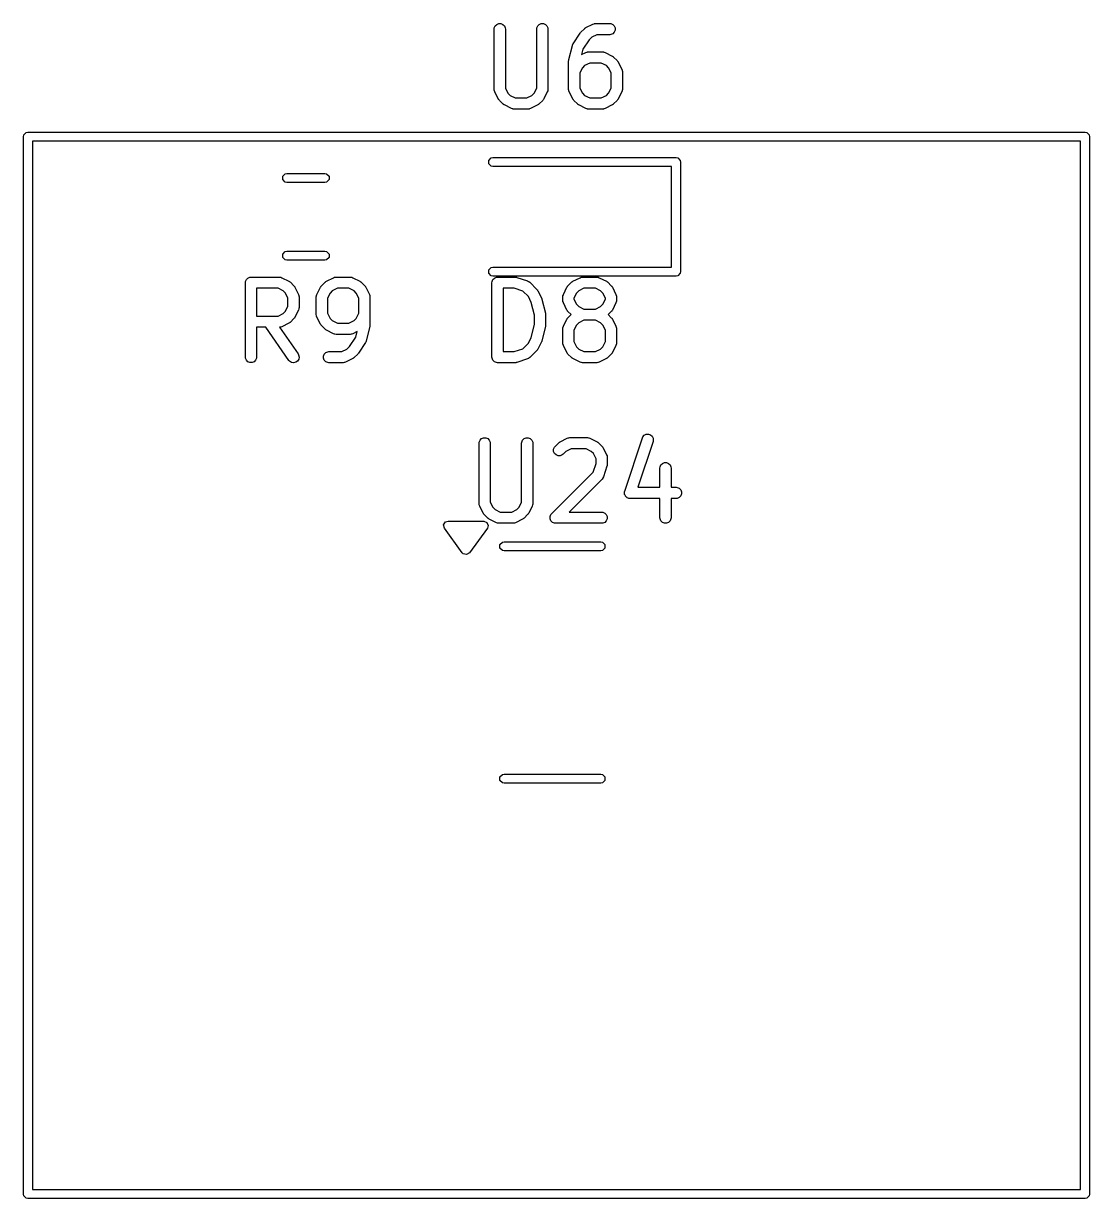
# Model space of a CAD drawing. Extents: x 117.1 to 211, y -138.1 to -43.1.
# Drawn here: x 155.63 to 169.95, y -61.95 to -46.17 of the extents above; entities that cross this region are included whole.
import ezdxf

# ---------------------------------------------------------------- set-up
doc = ezdxf.new("R2010")
doc.units = 0
doc.layers.add('BLACK', color=7, linetype='CONTINUOUS')

msp = doc.modelspace()

# ---------------------------------------------------------------- linework, layer by layer
at = {"layer": 'BLACK', "linetype": 'CONTINUOUS'}
for p, q in [((161.957645, -46.246819), (161.959086, -46.232187)), ((161.959086, -46.232187), (161.970285, -46.205151)), ((161.970285, -46.205151), (161.990977, -46.184459)), ((161.990977, -46.184459), (162.018013, -46.17326)), ((162.018013, -46.17326), (162.047277, -46.17326)), ((162.047277, -46.17326), (162.074313, -46.184459)), ((162.074313, -46.184459), (162.095005, -46.205151)), ((162.095005, -46.205151), (162.106204, -46.232187)), ((162.106204, -46.232187), (162.107645, -46.246819)), ((162.529073, -46.246819), (162.530514, -46.232187)), ((162.530514, -46.232187), (162.541713, -46.205151)), ((162.541713, -46.205151), (162.562405, -46.184459)), ((162.562405, -46.184459), (162.589441, -46.17326)), ((162.589441, -46.17326), (162.618705, -46.17326)), ((162.618705, -46.17326), (162.645741, -46.184459)), ((162.645741, -46.184459), (162.666433, -46.205151)), ((162.666433, -46.205151), (162.677632, -46.232187)), ((162.677632, -46.232187), (162.679073, -46.246819)), ((163.175837, -46.236686), (163.177137, -46.235188)), ((163.177137, -46.235188), (163.179396, -46.233766)), ((163.179396, -46.233766), (163.181453, -46.232078)), ((163.181453, -46.232078), (163.18328, -46.23132)), ((163.18328, -46.23132), (163.18958, -46.227356)), ((163.18958, -46.227356), (163.284818, -46.179737)), ((163.284818, -46.179737), (163.298549, -46.174482)), ((163.298549, -46.174482), (163.301238, -46.17429)), ((163.301238, -46.17429), (163.303727, -46.17326)), ((163.303727, -46.17326), (163.318359, -46.171819)), ((163.318359, -46.171819), (163.508835, -46.171819)), ((163.508835, -46.171819), (163.523467, -46.17326)), ((163.523467, -46.17326), (163.550503, -46.184459)), ((163.550503, -46.184459), (163.571195, -46.205151)), ((163.571195, -46.205151), (163.582394, -46.232187)), ((163.582394, -46.232187), (163.582394, -46.261451)), ((161.957645, -47.056342), (161.957645, -46.246819)), ((162.107645, -46.246819), (162.107645, -47.038637)), ((162.529073, -47.038637), (162.529073, -46.246819)), ((162.679073, -46.246819), (162.679073, -47.056342)), ((163.01786, -46.443311), (163.113098, -46.300454)), ((163.113098, -46.300454), (163.113132, -46.300411)), ((163.113132, -46.300411), (163.113142, -46.300389)), ((163.113142, -46.300389), (163.11763, -46.29492)), ((163.11763, -46.29492), (163.122414, -46.289079)), ((163.122414, -46.289079), (163.122435, -46.289064)), ((163.122435, -46.289064), (163.122469, -46.289024)), ((163.122469, -46.289024), (163.170088, -46.241405)), ((163.233786, -46.389838), (163.149874, -46.515707)), ((163.170088, -46.241405), (163.175837, -46.236686)), ((163.267548, -46.356077), (163.233786, -46.389838)), ((163.336064, -46.321819), (163.267548, -46.356077)), ((163.508835, -46.321819), (163.336064, -46.321819)), ((163.523467, -46.320378), (163.508835, -46.321819)), ((163.550503, -46.309179), (163.523467, -46.320378)), ((163.571195, -46.288487), (163.550503, -46.309179)), ((163.582394, -46.261451), (163.571195, -46.288487)), ((162.959884, -46.6572), (163.007503, -46.466724)), ((163.007503, -46.466724), (163.010583, -46.458101)), ((163.010583, -46.458101), (163.010943, -46.456285)), ((163.010943, -46.456285), (163.011821, -46.454637)), ((163.011821, -46.454637), (163.01245, -46.452878)), ((163.01245, -46.452878), (163.013553, -46.451389)), ((163.013553, -46.451389), (163.01786, -46.443311)), ((163.149874, -46.515707), (163.13135, -46.589804)), ((162.957645, -46.67539), (162.957896, -46.672836)), ((162.957645, -47.056342), (162.957645, -46.67539)), ((162.957734, -46.671744), (162.958543, -46.66627)), ((162.957896, -46.672836), (162.957734, -46.671744)), ((162.958543, -46.66627), (162.959086, -46.660758)), ((162.959086, -46.660758), (162.959508, -46.659736)), ((162.959508, -46.659736), (162.959884, -46.6572)), ((163.13135, -46.589804), (163.18958, -46.560689)), ((163.240826, -46.702771), (163.17231, -46.737029)), ((163.18958, -46.560689), (163.203311, -46.555434)), ((163.203311, -46.555434), (163.206, -46.555242)), ((163.206, -46.555242), (163.208489, -46.554212)), ((163.208489, -46.554212), (163.223121, -46.552771)), ((163.223121, -46.552771), (163.413597, -46.552771)), ((163.395892, -46.702771), (163.240826, -46.702771)), ((163.464408, -46.737029), (163.395892, -46.702771)), ((163.413597, -46.552771), (163.428229, -46.554212)), ((163.428229, -46.554212), (163.430718, -46.555243)), ((163.430718, -46.555243), (163.433406, -46.555434)), ((163.433406, -46.555434), (163.447138, -46.560689)), ((163.447138, -46.560689), (163.542376, -46.608308)), ((163.542376, -46.608308), (163.548675, -46.612272)), ((163.548675, -46.612272), (163.550503, -46.61303)), ((163.550503, -46.61303), (163.552559, -46.614718)), ((163.552559, -46.614718), (163.554819, -46.61614)), ((163.554819, -46.61614), (163.556118, -46.617638)), ((163.556118, -46.617638), (163.561868, -46.622357)), ((163.561868, -46.622357), (163.609487, -46.669976)), ((163.609487, -46.669976), (163.614205, -46.675725)), ((163.614205, -46.675725), (163.615704, -46.677025)), ((163.615704, -46.677025), (163.617125, -46.679284)), ((163.617125, -46.679284), (163.618814, -46.681341)), ((163.618814, -46.681341), (163.619571, -46.683168)), ((163.619571, -46.683168), (163.623536, -46.689468)), ((163.623536, -46.689468), (163.671155, -46.784706)), ((163.141903, -46.767436), (163.107645, -46.835952)), ((163.107645, -46.835952), (163.107645, -47.038637)), ((163.17231, -46.737029), (163.141903, -46.767436)), ((163.494815, -46.767436), (163.464408, -46.737029)), ((163.529073, -46.835952), (163.494815, -46.767436)), ((163.529073, -47.038637), (163.529073, -46.835952)), ((163.671155, -46.784706), (163.67641, -46.798437)), ((163.67641, -46.798437), (163.676601, -46.801126)), ((163.676601, -46.801126), (163.677632, -46.803615)), ((163.677632, -46.803615), (163.679073, -46.818247)), ((163.679073, -46.818247), (163.679073, -47.056342)), ((161.959086, -47.070974), (161.957645, -47.056342)), ((161.960117, -47.073463), (161.959086, -47.070974)), ((161.960308, -47.076151), (161.960117, -47.073463)), ((161.965563, -47.089883), (161.960308, -47.076151)), ((162.013182, -47.185121), (161.965563, -47.089883)), ((162.107645, -47.038637), (162.141903, -47.107153)), ((162.141903, -47.107153), (162.17231, -47.137561)), ((162.17231, -47.137561), (162.240826, -47.171819)), ((162.240826, -47.171819), (162.395892, -47.171819)), ((162.395892, -47.171819), (162.464407, -47.137561)), ((162.464407, -47.137561), (162.494814, -47.107153)), ((162.494814, -47.107153), (162.529073, -47.038637)), ((162.671155, -47.089883), (162.623536, -47.185121)), ((162.67641, -47.076152), (162.671155, -47.089883)), ((162.676601, -47.073462), (162.67641, -47.076152)), ((162.677632, -47.070974), (162.676601, -47.073462)), ((162.679073, -47.056342), (162.677632, -47.070974)), ((162.959086, -47.070974), (162.957645, -47.056342)), ((162.960117, -47.073463), (162.959086, -47.070974)), ((162.960308, -47.076151), (162.960117, -47.073463)), ((162.965563, -47.089883), (162.960308, -47.076151)), ((163.013182, -47.185121), (162.965563, -47.089883)), ((163.107645, -47.038637), (163.141903, -47.107153)), ((163.141903, -47.107153), (163.17231, -47.137561)), ((163.17231, -47.137561), (163.240826, -47.171819)), ((163.240826, -47.171819), (163.395892, -47.171819)), ((163.395892, -47.171819), (163.464407, -47.137561)), ((163.464407, -47.137561), (163.494814, -47.107153)), ((163.494814, -47.107153), (163.529073, -47.038637)), ((163.671155, -47.089883), (163.623536, -47.185121)), ((163.67641, -47.076152), (163.671155, -47.089883)), ((163.676601, -47.073462), (163.67641, -47.076152)), ((163.677632, -47.070974), (163.676601, -47.073462)), ((163.679073, -47.056342), (163.677632, -47.070974)), ((162.017145, -47.191417), (162.013182, -47.185121)), ((162.017903, -47.193247), (162.017145, -47.191417)), ((162.019592, -47.195305), (162.017903, -47.193247)), ((162.021014, -47.197564), (162.019592, -47.195305)), ((162.022512, -47.198863), (162.021014, -47.197564)), ((162.02723, -47.204612), (162.022512, -47.198863)), ((162.074849, -47.252232), (162.02723, -47.204612)), ((162.080598, -47.25695), (162.074849, -47.252232)), ((162.081899, -47.25845), (162.080598, -47.25695)), ((162.084158, -47.259872), (162.081899, -47.25845)), ((162.086215, -47.26156), (162.084158, -47.259872)), ((162.088042, -47.262317), (162.086215, -47.26156)), ((162.094342, -47.266282), (162.088042, -47.262317)), ((162.18958, -47.313901), (162.094342, -47.266282)), ((162.203311, -47.319156), (162.18958, -47.313901)), ((162.206, -47.319347), (162.203311, -47.319156)), ((162.208489, -47.320378), (162.206, -47.319347)), ((162.223121, -47.321819), (162.208489, -47.320378)), ((162.413597, -47.321819), (162.223121, -47.321819)), ((162.428229, -47.320378), (162.413597, -47.321819)), ((162.430718, -47.319346), (162.428229, -47.320378)), ((162.433406, -47.319156), (162.430718, -47.319346)), ((162.447138, -47.313901), (162.433406, -47.319156)), ((162.542376, -47.266282), (162.447138, -47.313901)), ((162.548675, -47.262317), (162.542376, -47.266282)), ((162.550503, -47.26156), (162.548675, -47.262317)), ((162.552559, -47.259872), (162.550503, -47.26156)), ((162.554819, -47.25845), (162.552559, -47.259872)), ((162.556119, -47.25695), (162.554819, -47.25845)), ((162.561869, -47.252232), (162.556119, -47.25695)), ((162.609487, -47.204613), (162.561869, -47.252232)), ((162.614205, -47.198863), (162.609487, -47.204613)), ((162.615704, -47.197564), (162.614205, -47.198863)), ((162.617125, -47.195305), (162.615704, -47.197564)), ((162.618815, -47.193247), (162.617125, -47.195305)), ((162.619572, -47.191417), (162.618815, -47.193247)), ((162.623536, -47.185121), (162.619572, -47.191417)), ((163.017145, -47.191417), (163.013182, -47.185121)), ((163.017903, -47.193247), (163.017145, -47.191417)), ((163.019592, -47.195305), (163.017903, -47.193247)), ((163.021014, -47.197564), (163.019592, -47.195305)), ((163.022512, -47.198863), (163.021014, -47.197564)), ((163.02723, -47.204612), (163.022512, -47.198863)), ((163.074849, -47.252232), (163.02723, -47.204612)), ((163.080598, -47.25695), (163.074849, -47.252232)), ((163.081899, -47.25845), (163.080598, -47.25695)), ((163.084158, -47.259872), (163.081899, -47.25845)), ((163.086215, -47.26156), (163.084158, -47.259872)), ((163.088042, -47.262317), (163.086215, -47.26156)), ((163.094342, -47.266282), (163.088042, -47.262317)), ((163.18958, -47.313901), (163.094342, -47.266282)), ((163.203311, -47.319156), (163.18958, -47.313901)), ((163.206, -47.319347), (163.203311, -47.319156)), ((163.208489, -47.320378), (163.206, -47.319347)), ((163.223121, -47.321819), (163.208489, -47.320378)), ((163.413597, -47.321819), (163.223121, -47.321819)), ((163.428229, -47.320378), (163.413597, -47.321819)), ((163.430718, -47.319346), (163.428229, -47.320378)), ((163.433406, -47.319156), (163.430718, -47.319346)), ((163.447138, -47.313901), (163.433406, -47.319156)), ((163.542376, -47.266282), (163.447138, -47.313901)), ((163.548675, -47.262317), (163.542376, -47.266282)), ((163.550503, -47.26156), (163.548675, -47.262317)), ((163.552559, -47.259872), (163.550503, -47.26156)), ((163.554819, -47.25845), (163.552559, -47.259872)), ((163.556119, -47.25695), (163.554819, -47.25845)), ((163.561869, -47.252232), (163.556119, -47.25695)), ((163.609487, -47.204613), (163.561869, -47.252232)), ((163.614205, -47.198863), (163.609487, -47.204613)), ((163.615704, -47.197564), (163.614205, -47.198863)), ((163.617125, -47.195305), (163.615704, -47.197564)), ((163.618815, -47.193247), (163.617125, -47.195305)), ((163.619572, -47.191417), (163.618815, -47.193247)), ((163.623536, -47.185121), (163.619572, -47.191417)), ((155.639117, -47.669039), (155.671589, -47.636567)), ((155.671589, -47.636567), (155.69455, -47.632)), ((155.69455, -47.632), (169.89455, -47.632)), ((169.89455, -47.632), (169.917511, -47.636567)), ((169.917511, -47.636567), (169.949983, -47.669039)), ((155.63455, -47.692), (155.639117, -47.669039)), ((155.63455, -61.892), (155.63455, -47.692)), ((155.75455, -47.752), (155.75455, -61.832)), ((169.83455, -47.752), (155.75455, -47.752)), ((169.83455, -61.832), (169.83455, -47.752)), ((169.949983, -47.669039), (169.95455, -47.692)), ((169.95455, -47.692), (169.95455, -61.892)), ((161.884567, -48.010039), (161.917039, -47.977567)), ((161.884567, -48.055961), (161.884567, -48.010039)), ((161.917039, -48.088433), (161.884567, -48.055961)), ((161.917039, -47.977567), (161.94, -47.973)), ((161.94, -48.093), (161.917039, -48.088433)), ((161.94, -47.973), (164.4, -47.973)), ((164.34, -48.093), (161.94, -48.093)), ((164.34, -49.443), (164.34, -48.093)), ((164.4, -47.973), (164.422961, -47.977567)), ((164.422961, -47.977567), (164.455433, -48.010039)), ((164.455433, -48.010039), (164.46, -48.033)), ((164.46, -48.033), (164.46, -49.503)), ((159.118343, -48.222539), (159.150815, -48.190067)), ((159.118343, -48.268461), (159.118343, -48.222539)), ((159.150815, -48.300933), (159.118343, -48.268461)), ((159.150815, -48.190067), (159.173776, -48.1855)), ((159.173776, -48.1855), (159.683224, -48.1855)), ((159.683224, -48.1855), (159.706185, -48.190067)), ((159.706185, -48.190067), (159.738657, -48.222539)), ((159.738657, -48.268461), (159.706185, -48.300933)), ((159.738657, -48.222539), (159.738657, -48.268461)), ((159.173776, -48.3055), (159.150815, -48.300933)), ((159.683224, -48.3055), (159.173776, -48.3055)), ((159.706185, -48.300933), (159.683224, -48.3055)), ((159.150815, -49.235067), (159.173776, -49.2305)), ((159.173776, -49.2305), (159.683224, -49.2305)), ((159.683224, -49.2305), (159.706185, -49.235067)), ((159.118343, -49.267539), (159.150815, -49.235067)), ((159.118343, -49.313461), (159.118343, -49.267539)), ((159.150815, -49.345933), (159.118343, -49.313461)), ((159.173776, -49.3505), (159.150815, -49.345933)), ((159.683224, -49.3505), (159.173776, -49.3505)), ((159.706185, -49.345933), (159.683224, -49.3505)), ((159.706185, -49.235067), (159.738657, -49.267539)), ((159.738657, -49.313461), (159.706185, -49.345933)), ((159.738657, -49.267539), (159.738657, -49.313461)), ((161.884567, -49.480039), (161.917039, -49.447567)), ((161.884567, -49.525961), (161.884567, -49.480039)), ((161.917039, -49.558433), (161.884567, -49.525961)), ((161.917039, -49.447567), (161.94, -49.443)), ((161.94, -49.443), (164.34, -49.443)), ((164.455433, -49.525961), (164.422961, -49.558433)), ((164.46, -49.503), (164.455433, -49.525961)), ((158.615405, -49.652819), (158.616846, -49.638187)), ((158.615405, -50.652819), (158.615405, -49.652819)), ((158.616846, -49.638187), (158.628045, -49.611151)), ((158.628045, -49.611151), (158.648737, -49.590459)), ((158.648737, -49.590459), (158.675773, -49.57926)), ((158.675773, -49.57926), (158.690405, -49.577819)), ((158.690405, -49.577819), (159.071357, -49.577819)), ((159.071357, -49.577819), (159.085989, -49.57926)), ((159.085989, -49.57926), (159.088478, -49.580291)), ((159.088478, -49.580291), (159.091166, -49.580482)), ((159.091166, -49.580482), (159.104898, -49.585737)), ((159.104898, -49.585737), (159.200136, -49.633356)), ((159.200136, -49.633356), (159.206435, -49.63732)), ((159.206435, -49.63732), (159.208263, -49.638078)), ((159.208263, -49.638078), (159.210319, -49.639766)), ((159.210319, -49.639766), (159.212579, -49.641188)), ((159.212579, -49.641188), (159.213878, -49.642686)), ((159.213878, -49.642686), (159.219628, -49.647405)), ((159.219628, -49.647405), (159.267247, -49.695024)), ((159.267247, -49.695024), (159.271965, -49.700773)), ((159.271965, -49.700773), (159.273464, -49.702073)), ((159.273464, -49.702073), (159.274885, -49.704332)), ((159.274885, -49.704332), (159.276574, -49.706389)), ((159.276574, -49.706389), (159.277331, -49.708216)), ((159.627287, -49.708216), (159.628045, -49.706389)), ((159.628045, -49.706389), (159.629733, -49.704332)), ((159.629733, -49.704332), (159.631155, -49.702073)), ((159.631155, -49.702073), (159.632653, -49.700773)), ((159.632653, -49.700773), (159.637372, -49.695024)), ((159.637372, -49.695024), (159.684991, -49.647405)), ((159.684991, -49.647405), (159.69074, -49.642686)), ((159.69074, -49.642686), (159.69204, -49.641188)), ((159.69204, -49.641188), (159.694299, -49.639766)), ((159.694299, -49.639766), (159.696356, -49.638078)), ((159.696356, -49.638078), (159.698183, -49.63732)), ((159.698183, -49.63732), (159.704483, -49.633356)), ((159.704483, -49.633356), (159.799721, -49.585737)), ((159.799721, -49.585737), (159.813452, -49.580482)), ((159.813452, -49.580482), (159.816141, -49.58029)), ((159.816141, -49.58029), (159.81863, -49.57926)), ((159.81863, -49.57926), (159.833262, -49.577819)), ((159.833262, -49.577819), (160.023738, -49.577819)), ((160.023738, -49.577819), (160.03837, -49.57926)), ((160.03837, -49.57926), (160.040859, -49.580291)), ((160.040859, -49.580291), (160.043547, -49.580482)), ((160.043547, -49.580482), (160.057279, -49.585737)), ((160.057279, -49.585737), (160.152517, -49.633356)), ((160.152517, -49.633356), (160.158816, -49.63732)), ((160.158816, -49.63732), (160.160644, -49.638078)), ((160.160644, -49.638078), (160.1627, -49.639766)), ((160.1627, -49.639766), (160.16496, -49.641188)), ((160.16496, -49.641188), (160.166259, -49.642686)), ((160.166259, -49.642686), (160.172009, -49.647405)), ((160.172009, -49.647405), (160.219628, -49.695024)), ((160.219628, -49.695024), (160.224346, -49.700773)), ((160.224346, -49.700773), (160.225845, -49.702073)), ((160.225845, -49.702073), (160.227266, -49.704332)), ((160.227266, -49.704332), (160.228955, -49.706389)), ((160.228955, -49.706389), (160.229712, -49.708216)), ((161.94, -49.563), (161.917039, -49.558433)), ((161.926905, -49.652819), (161.928346, -49.638187)), ((161.926905, -50.652819), (161.926905, -49.652819)), ((161.928346, -49.638187), (161.939545, -49.611151)), ((161.939545, -49.611151), (161.960237, -49.590459)), ((164.4, -49.563), (161.94, -49.563)), ((161.960237, -49.590459), (161.987273, -49.57926)), ((161.987273, -49.57926), (162.001905, -49.577819)), ((162.001905, -49.577819), (162.24, -49.577819)), ((162.24, -49.577819), (162.247405, -49.578548)), ((162.247405, -49.578548), (162.24938, -49.578408)), ((162.24938, -49.578408), (162.251977, -49.578998)), ((162.251977, -49.578998), (162.254632, -49.57926)), ((162.254632, -49.57926), (162.256463, -49.580018)), ((162.256463, -49.580018), (162.263717, -49.581668)), ((162.263717, -49.581668), (162.406574, -49.629287)), ((162.406574, -49.629287), (162.419999, -49.635281)), ((162.419999, -49.635281), (162.422034, -49.637046)), ((162.422034, -49.637046), (162.424525, -49.638078)), ((162.424525, -49.638078), (162.43589, -49.647405)), ((162.43589, -49.647405), (162.531128, -49.742643)), ((162.938787, -49.708216), (162.939545, -49.706389)), ((162.939545, -49.706389), (162.941233, -49.704332)), ((162.941233, -49.704332), (162.942655, -49.702073)), ((162.942655, -49.702073), (162.944153, -49.700773)), ((162.944153, -49.700773), (162.948872, -49.695024)), ((162.948872, -49.695024), (162.996491, -49.647405)), ((162.996491, -49.647405), (163.00224, -49.642686)), ((163.00224, -49.642686), (163.00354, -49.641188)), ((163.00354, -49.641188), (163.005799, -49.639766)), ((163.005799, -49.639766), (163.007856, -49.638078)), ((163.007856, -49.638078), (163.009683, -49.63732)), ((163.009683, -49.63732), (163.015983, -49.633356)), ((163.015983, -49.633356), (163.111221, -49.585737)), ((163.111221, -49.585737), (163.124952, -49.580482)), ((163.124952, -49.580482), (163.127641, -49.58029)), ((163.127641, -49.58029), (163.13013, -49.57926)), ((163.13013, -49.57926), (163.144762, -49.577819)), ((163.144762, -49.577819), (163.335238, -49.577819)), ((163.335238, -49.577819), (163.34987, -49.57926)), ((163.34987, -49.57926), (163.352359, -49.580291)), ((163.352359, -49.580291), (163.355047, -49.580482)), ((163.355047, -49.580482), (163.368779, -49.585737)), ((163.368779, -49.585737), (163.464017, -49.633356)), ((163.464017, -49.633356), (163.470316, -49.63732)), ((163.470316, -49.63732), (163.472144, -49.638078)), ((163.472144, -49.638078), (163.4742, -49.639766)), ((163.4742, -49.639766), (163.47646, -49.641188)), ((163.47646, -49.641188), (163.477759, -49.642686)), ((163.477759, -49.642686), (163.483509, -49.647405)), ((163.483509, -49.647405), (163.531128, -49.695024)), ((163.531128, -49.695024), (163.535846, -49.700773)), ((163.535846, -49.700773), (163.537345, -49.702073)), ((163.537345, -49.702073), (163.538766, -49.704332)), ((163.538766, -49.704332), (163.540455, -49.706389)), ((163.540455, -49.706389), (163.541212, -49.708216)), ((164.422961, -49.558433), (164.4, -49.563)), ((159.053652, -49.727819), (158.765405, -49.727819)), ((158.765405, -49.727819), (158.765405, -50.101628)), ((159.122168, -49.762077), (159.053652, -49.727819)), ((159.152575, -49.792484), (159.122168, -49.762077)), ((159.186833, -49.861), (159.152575, -49.792484)), ((159.186833, -49.968447), (159.186833, -49.861)), ((159.277331, -49.708216), (159.281296, -49.714516)), ((159.281296, -49.714516), (159.328915, -49.809754)), ((159.328915, -49.809754), (159.33417, -49.823485)), ((159.33417, -49.823485), (159.334361, -49.826174)), ((159.334361, -49.826174), (159.335392, -49.828663)), ((159.335392, -49.828663), (159.336833, -49.843295)), ((159.336833, -49.843295), (159.336833, -49.986152)), ((159.567786, -49.843295), (159.569227, -49.828663)), ((159.567786, -50.08139), (159.567786, -49.843295)), ((159.569227, -49.828663), (159.570258, -49.826173)), ((159.570258, -49.826173), (159.570449, -49.823486)), ((159.570449, -49.823486), (159.575704, -49.809754)), ((159.575704, -49.809754), (159.623323, -49.714516)), ((159.623323, -49.714516), (159.627287, -49.708216)), ((159.752044, -49.792484), (159.717786, -49.861)), ((159.717786, -49.861), (159.717786, -50.063685)), ((159.782451, -49.762077), (159.752044, -49.792484)), ((159.850967, -49.727819), (159.782451, -49.762077)), ((160.006033, -49.727819), (159.850967, -49.727819)), ((160.074549, -49.762077), (160.006033, -49.727819)), ((160.104956, -49.792484), (160.074549, -49.762077)), ((160.139214, -49.861), (160.104956, -49.792484)), ((160.139214, -50.063685), (160.139214, -49.861)), ((160.229712, -49.708216), (160.233677, -49.714516)), ((160.233677, -49.714516), (160.281296, -49.809754)), ((160.281296, -49.809754), (160.286551, -49.823485)), ((160.286551, -49.823485), (160.286742, -49.826174)), ((160.286742, -49.826174), (160.287773, -49.828663)), ((160.287773, -49.828663), (160.289214, -49.843295)), ((160.289214, -49.843295), (160.289214, -50.224247)), ((162.22783, -49.727819), (162.076905, -49.727819)), ((162.076905, -49.727819), (162.076905, -50.577819)), ((162.342343, -49.76599), (162.22783, -49.727819)), ((162.416456, -49.840103), (162.342343, -49.76599)), ((162.454949, -49.91709), (162.416456, -49.840103)), ((162.531128, -49.742643), (162.535848, -49.748393)), ((162.535848, -49.748393), (162.537345, -49.749692)), ((162.537345, -49.749692), (162.538764, -49.751946)), ((162.538764, -49.751946), (162.540456, -49.754008)), ((162.540456, -49.754008), (162.541214, -49.75584)), ((162.541214, -49.75584), (162.545177, -49.762135)), ((162.545177, -49.762135), (162.592796, -49.857373)), ((162.592796, -49.857373), (162.593205, -49.858442)), ((162.593205, -49.858442), (162.593528, -49.858878)), ((162.593528, -49.858878), (162.59572, -49.865014)), ((162.59572, -49.865014), (162.598051, -49.871104)), ((162.879286, -49.843295), (162.880727, -49.828663)), ((162.879286, -49.890914), (162.879286, -49.843295)), ((162.880727, -49.828663), (162.881758, -49.826173)), ((162.881758, -49.826173), (162.881949, -49.823486)), ((162.881949, -49.823486), (162.887204, -49.809754)), ((162.887204, -49.809754), (162.934823, -49.714516)), ((162.934823, -49.714516), (162.938787, -49.708216)), ((163.063544, -49.792484), (163.029286, -49.861)), ((163.029286, -49.861), (163.029286, -49.873209)), ((163.093951, -49.762077), (163.063544, -49.792484)), ((163.162467, -49.727819), (163.093951, -49.762077)), ((163.317533, -49.727819), (163.162467, -49.727819)), ((163.386049, -49.762077), (163.317533, -49.727819)), ((163.416456, -49.792484), (163.386049, -49.762077)), ((163.450714, -49.861), (163.416456, -49.792484)), ((163.450714, -49.873209), (163.450714, -49.861)), ((163.541212, -49.708216), (163.545177, -49.714516)), ((163.545177, -49.714516), (163.592796, -49.809754)), ((163.592796, -49.809754), (163.598051, -49.823485)), ((163.598051, -49.823485), (163.598242, -49.826174)), ((163.598242, -49.826174), (163.599273, -49.828663)), ((163.599273, -49.828663), (163.600714, -49.843295)), ((163.600714, -49.843295), (163.600714, -49.890914)), ((159.152575, -50.036963), (159.186833, -49.968447)), ((159.328915, -50.019693), (159.281296, -50.114931)), ((159.33417, -50.005962), (159.328915, -50.019693)), ((159.334361, -50.003272), (159.33417, -50.005962)), ((159.335392, -50.000784), (159.334361, -50.003272)), ((159.336833, -49.986152), (159.335392, -50.000784)), ((162.498333, -50.090624), (162.454949, -49.91709)), ((162.598051, -49.871104), (162.598089, -49.871644)), ((162.598089, -49.871644), (162.598475, -49.872724)), ((162.598475, -49.872724), (162.646094, -50.0632)), ((162.880727, -49.905546), (162.879286, -49.890914)), ((162.881758, -49.908035), (162.880727, -49.905546)), ((162.881949, -49.910723), (162.881758, -49.908035)), ((162.887204, -49.924455), (162.881949, -49.910723)), ((162.934823, -50.019693), (162.887204, -49.924455)), ((162.938787, -50.025992), (162.934823, -50.019693)), ((163.029286, -49.873209), (163.063544, -49.941725)), ((163.063544, -49.941725), (163.093951, -49.972132)), ((163.093951, -49.972132), (163.162467, -50.00639)), ((163.162467, -50.00639), (163.317533, -50.00639)), ((163.317533, -50.00639), (163.386049, -49.972132)), ((163.386049, -49.972132), (163.416456, -49.941725)), ((163.416456, -49.941725), (163.450714, -49.873209)), ((163.545177, -50.019693), (163.541212, -50.025992)), ((163.592796, -49.924455), (163.545177, -50.019693)), ((163.598051, -49.910724), (163.592796, -49.924455)), ((163.598242, -49.908034), (163.598051, -49.910724)), ((163.599273, -49.905546), (163.598242, -49.908034)), ((163.600714, -49.890914), (163.599273, -49.905546)), ((158.765405, -50.101628), (159.053652, -50.101628)), ((159.053652, -50.101628), (159.122168, -50.06737)), ((159.122168, -50.06737), (159.152575, -50.036963)), ((159.267247, -50.134423), (159.219628, -50.182042)), ((159.271965, -50.128673), (159.267247, -50.134423)), ((159.273464, -50.127374), (159.271965, -50.128673)), ((159.274885, -50.125114), (159.273464, -50.127374)), ((159.276574, -50.123058), (159.274885, -50.125114)), ((159.277331, -50.12123), (159.276574, -50.123058)), ((159.281296, -50.114931), (159.277331, -50.12123)), ((159.569227, -50.096022), (159.567786, -50.08139)), ((159.570258, -50.098511), (159.569227, -50.096022)), ((159.570449, -50.101199), (159.570258, -50.098511)), ((159.575704, -50.114931), (159.570449, -50.101199)), ((159.623323, -50.210169), (159.575704, -50.114931)), ((159.717786, -50.063685), (159.752044, -50.132201)), ((159.752044, -50.132201), (159.782451, -50.162608)), ((159.782451, -50.162608), (159.850967, -50.196866)), ((160.006033, -50.196866), (160.074549, -50.162608)), ((160.074549, -50.162608), (160.104956, -50.132201)), ((160.104956, -50.132201), (160.139214, -50.063685)), ((162.498333, -50.215013), (162.498333, -50.090624)), ((162.646094, -50.0632), (162.646469, -50.065736)), ((162.646469, -50.065736), (162.646892, -50.066758)), ((162.646892, -50.066758), (162.647434, -50.07227)), ((162.647434, -50.07227), (162.648244, -50.077744)), ((162.648244, -50.077744), (162.648081, -50.078836)), ((162.648081, -50.078836), (162.648333, -50.08139)), ((162.648333, -50.08139), (162.648333, -50.224247)), ((162.887204, -50.238325), (162.934823, -50.143087)), ((162.934823, -50.143087), (162.938787, -50.136787)), ((162.939545, -50.02782), (162.938787, -50.025992)), ((162.938787, -50.136787), (162.939545, -50.13496)), ((162.941233, -50.029876), (162.939545, -50.02782)), ((162.939545, -50.13496), (162.941233, -50.132903)), ((162.942655, -50.032136), (162.941233, -50.029876)), ((162.941233, -50.132903), (162.942655, -50.130644)), ((162.944153, -50.033435), (162.942655, -50.032136)), ((162.942655, -50.130644), (162.944153, -50.129344)), ((162.948872, -50.039185), (162.944153, -50.033435)), ((162.944153, -50.129344), (162.948872, -50.123595)), ((162.991077, -50.08139), (162.948872, -50.039185)), ((162.948872, -50.123595), (162.991077, -50.08139)), ((163.162467, -50.15639), (163.093951, -50.190648)), ((163.317533, -50.15639), (163.162467, -50.15639)), ((163.386049, -50.190648), (163.317533, -50.15639)), ((163.531128, -50.039185), (163.488923, -50.08139)), ((163.488923, -50.08139), (163.531128, -50.123595)), ((163.535846, -50.033435), (163.531128, -50.039185)), ((163.531128, -50.123595), (163.535846, -50.129344)), ((163.537345, -50.032136), (163.535846, -50.033435)), ((163.535846, -50.129344), (163.537345, -50.130644)), ((163.538766, -50.029876), (163.537345, -50.032136)), ((163.537345, -50.130644), (163.538766, -50.132903)), ((163.540455, -50.02782), (163.538766, -50.029876)), ((163.538766, -50.132903), (163.540455, -50.13496)), ((163.541212, -50.025992), (163.540455, -50.02782)), ((163.540455, -50.13496), (163.541212, -50.136787)), ((163.541212, -50.136787), (163.545177, -50.143087)), ((163.545177, -50.143087), (163.592796, -50.238325)), ((158.889451, -50.251628), (158.765405, -50.251628)), ((158.765405, -50.251628), (158.765405, -50.652819)), ((159.200391, -50.695829), (158.889451, -50.251628)), ((159.085989, -50.250187), (159.072472, -50.251518)), ((159.072472, -50.251518), (159.323276, -50.60981)), ((159.088478, -50.249155), (159.085989, -50.250187)), ((159.091166, -50.248965), (159.088478, -50.249155)), ((159.104898, -50.24371), (159.091166, -50.248965)), ((159.200136, -50.196091), (159.104898, -50.24371)), ((159.206435, -50.192126), (159.200136, -50.196091)), ((159.208263, -50.191369), (159.206435, -50.192126)), ((159.210319, -50.18968), (159.208263, -50.191369)), ((159.212579, -50.188259), (159.210319, -50.18968)), ((159.213878, -50.18676), (159.212579, -50.188259)), ((159.219628, -50.182042), (159.213878, -50.18676)), ((159.627287, -50.216468), (159.623323, -50.210169)), ((159.628045, -50.218296), (159.627287, -50.216468)), ((159.629733, -50.220352), (159.628045, -50.218296)), ((159.631155, -50.222612), (159.629733, -50.220352)), ((159.632653, -50.223911), (159.631155, -50.222612)), ((159.637372, -50.229661), (159.632653, -50.223911)), ((159.684991, -50.27728), (159.637372, -50.229661)), ((159.69074, -50.281998), (159.684991, -50.27728)), ((159.69204, -50.283497), (159.69074, -50.281998)), ((159.694299, -50.284918), (159.69204, -50.283497)), ((159.696356, -50.286607), (159.694299, -50.284918)), ((159.698183, -50.287364), (159.696356, -50.286607)), ((159.704483, -50.291329), (159.698183, -50.287364)), ((159.799721, -50.338948), (159.704483, -50.291329)), ((159.850967, -50.196866), (160.006033, -50.196866)), ((160.115509, -50.309833), (160.057279, -50.338948)), ((160.096985, -50.383929), (160.115509, -50.309833)), ((160.286975, -50.242437), (160.239356, -50.432913)), ((160.28735, -50.2399), (160.286975, -50.242437)), ((160.287773, -50.238879), (160.28735, -50.2399)), ((160.288315, -50.233366), (160.287773, -50.238879)), ((160.289125, -50.227893), (160.288315, -50.233366)), ((160.289214, -50.224247), (160.288962, -50.2268)), ((160.288962, -50.2268), (160.289125, -50.227893)), ((162.454949, -50.388547), (162.498333, -50.215013)), ((162.646094, -50.242437), (162.598475, -50.432913)), ((162.646469, -50.2399), (162.646094, -50.242437)), ((162.646892, -50.238879), (162.646469, -50.2399)), ((162.647434, -50.233366), (162.646892, -50.238879)), ((162.648244, -50.227893), (162.647434, -50.233366)), ((162.648333, -50.224247), (162.648081, -50.2268)), ((162.648081, -50.2268), (162.648244, -50.227893)), ((162.879286, -50.271866), (162.880727, -50.257234)), ((162.879286, -50.462342), (162.879286, -50.271866)), ((162.880727, -50.257234), (162.881758, -50.254744)), ((162.881758, -50.254744), (162.881949, -50.252057)), ((162.881949, -50.252057), (162.887204, -50.238325)), ((163.063544, -50.221055), (163.029286, -50.289571)), ((163.029286, -50.289571), (163.029286, -50.444637)), ((163.093951, -50.190648), (163.063544, -50.221055)), ((163.416456, -50.221055), (163.386049, -50.190648)), ((163.450714, -50.289571), (163.416456, -50.221055)), ((163.450714, -50.444637), (163.450714, -50.289571)), ((163.592796, -50.238325), (163.598051, -50.252056)), ((163.598051, -50.252056), (163.598242, -50.254745)), ((163.598242, -50.254745), (163.599273, -50.257234)), ((163.599273, -50.257234), (163.600714, -50.271866)), ((163.600714, -50.271866), (163.600714, -50.462342)), ((159.813452, -50.344203), (159.799721, -50.338948)), ((159.816141, -50.344394), (159.813452, -50.344203)), ((159.81863, -50.345425), (159.816141, -50.344394)), ((159.833262, -50.346866), (159.81863, -50.345425)), ((160.023738, -50.346866), (159.833262, -50.346866)), ((160.01307, -50.5098), (160.096985, -50.383929)), ((160.03837, -50.345425), (160.023738, -50.346866)), ((160.040859, -50.344393), (160.03837, -50.345425)), ((160.043547, -50.344203), (160.040859, -50.344393)), ((160.057279, -50.338948), (160.043547, -50.344203)), ((160.228999, -50.456325), (160.133761, -50.599183)), ((160.233303, -50.44825), (160.228999, -50.456325)), ((160.234409, -50.446759), (160.233303, -50.44825)), ((160.235038, -50.444996), (160.234409, -50.446759)), ((160.235916, -50.443351), (160.235038, -50.444996)), ((160.236274, -50.441536), (160.235916, -50.443351)), ((160.239356, -50.432913), (160.236274, -50.441536)), ((162.342343, -50.539647), (162.416455, -50.465534)), ((162.416455, -50.465534), (162.454949, -50.388547)), ((162.592796, -50.448264), (162.545177, -50.543502)), ((162.593205, -50.447194), (162.592796, -50.448264)), ((162.593528, -50.446759), (162.593205, -50.447194)), ((162.59572, -50.440622), (162.593528, -50.446759)), ((162.598051, -50.434533), (162.59572, -50.440622)), ((162.598089, -50.433992), (162.598051, -50.434533)), ((162.598475, -50.432913), (162.598089, -50.433992)), ((162.880727, -50.476974), (162.879286, -50.462342)), ((162.881758, -50.479463), (162.880727, -50.476974)), ((162.881949, -50.482151), (162.881758, -50.479463)), ((162.887204, -50.495883), (162.881949, -50.482151)), ((162.934823, -50.591121), (162.887204, -50.495883)), ((163.029286, -50.444637), (163.063544, -50.513153)), ((163.416455, -50.513153), (163.450714, -50.444637)), ((163.592796, -50.495883), (163.545177, -50.591121)), ((163.598051, -50.482152), (163.592796, -50.495883)), ((163.598242, -50.479462), (163.598051, -50.482152)), ((163.599273, -50.476974), (163.598242, -50.479462)), ((163.600714, -50.462342), (163.599273, -50.476974)), ((158.616846, -50.667451), (158.615405, -50.652819)), ((158.765405, -50.652819), (158.763964, -50.667451)), ((159.323276, -50.60981), (159.330486, -50.622623)), ((159.330486, -50.622623), (159.336815, -50.651194)), ((159.336815, -50.651194), (159.33173, -50.680012)), ((159.664465, -50.638187), (159.675664, -50.611151)), ((159.664465, -50.667451), (159.664465, -50.638187)), ((159.675664, -50.611151), (159.696356, -50.590459)), ((159.696356, -50.590459), (159.723392, -50.57926)), ((159.723392, -50.57926), (159.738024, -50.577819)), ((159.738024, -50.577819), (159.910795, -50.577819)), ((159.910795, -50.577819), (159.97931, -50.543561)), ((159.97931, -50.543561), (160.01307, -50.5098)), ((160.12439, -50.610613), (160.076772, -50.658232)), ((160.124423, -50.610572), (160.12439, -50.610613)), ((160.124445, -50.610558), (160.124423, -50.610572)), ((160.129184, -50.604771), (160.124445, -50.610558)), ((160.133718, -50.599247), (160.129184, -50.604771)), ((160.133727, -50.599223), (160.133718, -50.599247)), ((160.133761, -50.599183), (160.133727, -50.599223)), ((161.928346, -50.667451), (161.926905, -50.652819)), ((162.076905, -50.577819), (162.22783, -50.577819)), ((162.22783, -50.577819), (162.342343, -50.539647)), ((162.531129, -50.562993), (162.43589, -50.658233)), ((162.535846, -50.557244), (162.531129, -50.562993)), ((162.537345, -50.555945), (162.535846, -50.557244)), ((162.538766, -50.553686), (162.537345, -50.555945)), ((162.540456, -50.551628), (162.538766, -50.553686)), ((162.541213, -50.549798), (162.540456, -50.551628)), ((162.545177, -50.543502), (162.541213, -50.549798)), ((162.938786, -50.597417), (162.934823, -50.591121)), ((162.939544, -50.599247), (162.938786, -50.597417)), ((162.941233, -50.601305), (162.939544, -50.599247)), ((162.942655, -50.603564), (162.941233, -50.601305)), ((162.944153, -50.604863), (162.942655, -50.603564)), ((162.948871, -50.610612), (162.944153, -50.604863)), ((162.99649, -50.658232), (162.948871, -50.610612)), ((163.063544, -50.513153), (163.093951, -50.543561)), ((163.093951, -50.543561), (163.162467, -50.577819)), ((163.162467, -50.577819), (163.317533, -50.577819)), ((163.317533, -50.577819), (163.386048, -50.543561)), ((163.386048, -50.543561), (163.416455, -50.513153)), ((163.531128, -50.610613), (163.48351, -50.658232)), ((163.535846, -50.604863), (163.531128, -50.610613)), ((163.537345, -50.603564), (163.535846, -50.604863)), ((163.538766, -50.601305), (163.537345, -50.603564)), ((163.540456, -50.599247), (163.538766, -50.601305)), ((163.541213, -50.597417), (163.540456, -50.599247)), ((163.545177, -50.591121), (163.541213, -50.597417)), ((158.628045, -50.694487), (158.616846, -50.667451)), ((158.648737, -50.715179), (158.628045, -50.694487)), ((158.675773, -50.726378), (158.648737, -50.715179)), ((158.705037, -50.726378), (158.675773, -50.726378)), ((158.732073, -50.715179), (158.705037, -50.726378)), ((158.752765, -50.694487), (158.732073, -50.715179)), ((158.763964, -50.667451), (158.752765, -50.694487)), ((159.209962, -50.706989), (159.200391, -50.695829)), ((159.234641, -50.722716), (159.209962, -50.706989)), ((159.263458, -50.727802), (159.234641, -50.722716)), ((159.292029, -50.721472), (159.263458, -50.727802)), ((159.316003, -50.70469), (159.292029, -50.721472)), ((159.33173, -50.680012), (159.316003, -50.70469)), ((159.675664, -50.694487), (159.664465, -50.667451)), ((159.696356, -50.715179), (159.675664, -50.694487)), ((159.723392, -50.726378), (159.696356, -50.715179)), ((159.738024, -50.727819), (159.723392, -50.726378)), ((159.9285, -50.727819), (159.738024, -50.727819)), ((159.943132, -50.726378), (159.9285, -50.727819)), ((159.945621, -50.725346), (159.943132, -50.726378)), ((159.948309, -50.725156), (159.945621, -50.725346)), ((159.962041, -50.719901), (159.948309, -50.725156)), ((160.057279, -50.672282), (159.962041, -50.719901)), ((160.063578, -50.668317), (160.057279, -50.672282)), ((160.065406, -50.66756), (160.063578, -50.668317)), ((160.067462, -50.665872), (160.065406, -50.66756)), ((160.069722, -50.66445), (160.067462, -50.665872)), ((160.071022, -50.66295), (160.069722, -50.66445)), ((160.076772, -50.658232), (160.071022, -50.66295)), ((161.939545, -50.694487), (161.928346, -50.667451)), ((161.960237, -50.715179), (161.939545, -50.694487)), ((161.987273, -50.726378), (161.960237, -50.715179)), ((162.001905, -50.727819), (161.987273, -50.726378)), ((162.24, -50.727819), (162.001905, -50.727819)), ((162.247405, -50.727089), (162.24, -50.727819)), ((162.24938, -50.72723), (162.247405, -50.727089)), ((162.251977, -50.726639), (162.24938, -50.72723)), ((162.254632, -50.726378), (162.251977, -50.726639)), ((162.256463, -50.725619), (162.254632, -50.726378)), ((162.263717, -50.72397), (162.256463, -50.725619)), ((162.406574, -50.676351), (162.263717, -50.72397)), ((162.419999, -50.670357), (162.406574, -50.676351)), ((162.422034, -50.668591), (162.419999, -50.670357)), ((162.424525, -50.66756), (162.422034, -50.668591)), ((162.43589, -50.658233), (162.424525, -50.66756)), ((163.002239, -50.66295), (162.99649, -50.658232)), ((163.00354, -50.66445), (163.002239, -50.66295)), ((163.005799, -50.665872), (163.00354, -50.66445)), ((163.007856, -50.66756), (163.005799, -50.665872)), ((163.009683, -50.668317), (163.007856, -50.66756)), ((163.015983, -50.672282), (163.009683, -50.668317)), ((163.111221, -50.719901), (163.015983, -50.672282)), ((163.124952, -50.725156), (163.111221, -50.719901)), ((163.127641, -50.725347), (163.124952, -50.725156)), ((163.13013, -50.726378), (163.127641, -50.725347)), ((163.144762, -50.727819), (163.13013, -50.726378)), ((163.335238, -50.727819), (163.144762, -50.727819)), ((163.34987, -50.726378), (163.335238, -50.727819)), ((163.352359, -50.725346), (163.34987, -50.726378)), ((163.355047, -50.725156), (163.352359, -50.725346)), ((163.368779, -50.719901), (163.355047, -50.725156)), ((163.464017, -50.672282), (163.368779, -50.719901)), ((163.470316, -50.668317), (163.464017, -50.672282)), ((163.472144, -50.66756), (163.470316, -50.668317)), ((163.4742, -50.665872), (163.472144, -50.66756)), ((163.47646, -50.66445), (163.4742, -50.665872)), ((163.47776, -50.66295), (163.47646, -50.66445)), ((163.48351, -50.658232), (163.47776, -50.66295)), ((161.767545, -51.767151), (161.788237, -51.746459)), ((161.788237, -51.746459), (161.815273, -51.73526)), ((161.815273, -51.73526), (161.844537, -51.73526)), ((161.844537, -51.73526), (161.871573, -51.746459)), ((161.871573, -51.746459), (161.892265, -51.767151)), ((162.338973, -51.767151), (162.359665, -51.746459)), ((162.359665, -51.746459), (162.386701, -51.73526)), ((162.386701, -51.73526), (162.415965, -51.73526)), ((162.415965, -51.73526), (162.443001, -51.746459)), ((162.443001, -51.746459), (162.463693, -51.767151)), ((162.843983, -51.789356), (162.939221, -51.741737)), ((162.939221, -51.741737), (162.952952, -51.736482)), ((162.952952, -51.736482), (162.955641, -51.73629)), ((162.955641, -51.73629), (162.95813, -51.73526)), ((162.95813, -51.73526), (162.972762, -51.733819)), ((162.972762, -51.733819), (163.210857, -51.733819)), ((163.210857, -51.733819), (163.225489, -51.73526)), ((163.225489, -51.73526), (163.227978, -51.736291)), ((163.227978, -51.736291), (163.230666, -51.736482)), ((163.230666, -51.736482), (163.244398, -51.741737)), ((163.244398, -51.741737), (163.339636, -51.789356)), ((163.711135, -52.451768), (163.94923, -51.737483)), ((163.94923, -51.737483), (163.955224, -51.724058)), ((163.955224, -51.724058), (163.974398, -51.701951)), ((163.974398, -51.701951), (164.000571, -51.688864)), ((164.000571, -51.688864), (164.029761, -51.686789)), ((164.029761, -51.686789), (164.057523, -51.696043)), ((164.057523, -51.696043), (164.079631, -51.715217)), ((164.079631, -51.715217), (164.092717, -51.741391)), ((164.092717, -51.741391), (164.094792, -51.770581)), ((161.754905, -51.808819), (161.756346, -51.794187)), ((161.754905, -52.618342), (161.754905, -51.808819)), ((161.756346, -51.794187), (161.767545, -51.767151)), ((161.892265, -51.767151), (161.903464, -51.794187)), ((161.903464, -51.794187), (161.904905, -51.808819)), ((161.904905, -51.808819), (161.904905, -52.600637)), ((162.326333, -51.808819), (162.327774, -51.794187)), ((162.326333, -52.600637), (162.326333, -51.808819)), ((162.327774, -51.794187), (162.338973, -51.767151)), ((162.463693, -51.767151), (162.474892, -51.794187)), ((162.474892, -51.794187), (162.476333, -51.808819)), ((162.476333, -51.808819), (162.476333, -52.618342)), ((162.756346, -51.889426), (162.767545, -51.862389)), ((162.756346, -51.918688), (162.756346, -51.889426)), ((162.767545, -51.862389), (162.776872, -51.851024)), ((162.776872, -51.851024), (162.824491, -51.803405)), ((162.824491, -51.803405), (162.83024, -51.798686)), ((162.83024, -51.798686), (162.83154, -51.797188)), ((162.83154, -51.797188), (162.833799, -51.795766)), ((162.833799, -51.795766), (162.835856, -51.794078)), ((162.835856, -51.794078), (162.837683, -51.79332)), ((162.837683, -51.79332), (162.843983, -51.789356)), ((162.990467, -51.883819), (162.921951, -51.918077)), ((163.193152, -51.883819), (162.990467, -51.883819)), ((163.261668, -51.918077), (163.193152, -51.883819)), ((163.339636, -51.789356), (163.345935, -51.79332)), ((163.345935, -51.79332), (163.347763, -51.794078)), ((163.347763, -51.794078), (163.349819, -51.795766)), ((163.349819, -51.795766), (163.352079, -51.797188)), ((163.352079, -51.797188), (163.353378, -51.798686)), ((163.353378, -51.798686), (163.359128, -51.803405)), ((163.359128, -51.803405), (163.406747, -51.851024)), ((163.406747, -51.851024), (163.411465, -51.856773)), ((163.411465, -51.856773), (163.412964, -51.858073)), ((163.412964, -51.858073), (163.414385, -51.860332)), ((163.414385, -51.860332), (163.416074, -51.862389)), ((163.416074, -51.862389), (163.416831, -51.864216)), ((163.416831, -51.864216), (163.420796, -51.870516)), ((163.420796, -51.870516), (163.468415, -51.965754)), ((164.091532, -51.784918), (163.886343, -52.400485)), ((164.094792, -51.770581), (164.091532, -51.784918)), ((162.767545, -51.945725), (162.756346, -51.918688)), ((162.788237, -51.966417), (162.767545, -51.945725)), ((162.815274, -51.977616), (162.788237, -51.966417)), ((162.844536, -51.977616), (162.815274, -51.977616)), ((162.871573, -51.966417), (162.844536, -51.977616)), ((162.882938, -51.95709), (162.871573, -51.966417)), ((162.921951, -51.918077), (162.882938, -51.95709)), ((163.292075, -51.948484), (163.261668, -51.918077)), ((163.326333, -52.017), (163.292075, -51.948484)), ((163.326333, -52.082363), (163.326333, -52.017)), ((163.468415, -51.965754), (163.47367, -51.979485)), ((163.47367, -51.979485), (163.473861, -51.982174)), ((163.473861, -51.982174), (163.474892, -51.984663)), ((163.474892, -51.984663), (163.476333, -51.999295)), ((163.476333, -51.999295), (163.476333, -52.094533)), ((164.216808, -52.079792), (164.243844, -52.068593)), ((164.243844, -52.068593), (164.273108, -52.068593)), ((164.273108, -52.068593), (164.300144, -52.079792)), ((162.729253, -52.755786), (163.288161, -52.196876)), ((163.288161, -52.196876), (163.326333, -52.082363)), ((163.472484, -52.118251), (163.424865, -52.261107)), ((163.474133, -52.110995), (163.472484, -52.118251)), ((163.474892, -52.109165), (163.474133, -52.110995)), ((163.475153, -52.106511), (163.474892, -52.109165)), ((163.475744, -52.103914), (163.475153, -52.106511)), ((163.476333, -52.094533), (163.475603, -52.101939)), ((163.475603, -52.101939), (163.475744, -52.103914)), ((164.183476, -52.142152), (164.184917, -52.12752)), ((164.183476, -52.400485), (164.183476, -52.142152)), ((164.184917, -52.12752), (164.196116, -52.100484)), ((164.196116, -52.100484), (164.216808, -52.079792)), ((164.300144, -52.079792), (164.320836, -52.100484)), ((164.320836, -52.100484), (164.332035, -52.12752)), ((164.332035, -52.12752), (164.333476, -52.142152)), ((164.333476, -52.142152), (164.333476, -52.400485)), ((163.406747, -52.290423), (162.963352, -52.733819)), ((163.416075, -52.279058), (163.406747, -52.290423)), ((163.417106, -52.276567), (163.416075, -52.279058)), ((163.418871, -52.274533), (163.417106, -52.276567)), ((163.424865, -52.261107), (163.418871, -52.274533)), ((163.707875, -52.466105), (163.708727, -52.462358)), ((163.708727, -52.47809), (163.707875, -52.466105)), ((163.708727, -52.460853), (163.709485, -52.459021)), ((163.708727, -52.462358), (163.708727, -52.460853)), ((163.708727, -52.490117), (163.708727, -52.47809)), ((163.709759, -52.492608), (163.708727, -52.490117)), ((163.709485, -52.459021), (163.711135, -52.451768)), ((163.70995, -52.495295), (163.709759, -52.492608)), ((163.715324, -52.506044), (163.70995, -52.495295)), ((163.719926, -52.517153), (163.715324, -52.506044)), ((163.721831, -52.519058), (163.719926, -52.517153)), ((163.723036, -52.521468), (163.721831, -52.519058)), ((163.732118, -52.529345), (163.723036, -52.521468)), ((163.740618, -52.537845), (163.732118, -52.529345)), ((163.743106, -52.538875), (163.740618, -52.537845)), ((163.745143, -52.540642), (163.743106, -52.538875)), ((163.756546, -52.544443), (163.745143, -52.540642)), ((163.767654, -52.549044), (163.756546, -52.544443)), ((163.886343, -52.400485), (164.183476, -52.400485)), ((164.333476, -52.400485), (164.401333, -52.400485)), ((164.401333, -52.400485), (164.415965, -52.401926)), ((164.415965, -52.401926), (164.443001, -52.413125)), ((164.443001, -52.537845), (164.415965, -52.549044)), ((164.443001, -52.413125), (164.463693, -52.433817)), ((164.463693, -52.517153), (164.443001, -52.537845)), ((164.463693, -52.433817), (164.474892, -52.460853)), ((164.474892, -52.490117), (164.463693, -52.517153)), ((164.474892, -52.460853), (164.474892, -52.490117)), ((161.756346, -52.632974), (161.754905, -52.618342)), ((161.757377, -52.635463), (161.756346, -52.632974)), ((161.757568, -52.638151), (161.757377, -52.635463)), ((161.762823, -52.651883), (161.757568, -52.638151)), ((161.810442, -52.747121), (161.762823, -52.651883)), ((161.904905, -52.600637), (161.939163, -52.669153)), ((161.939163, -52.669153), (161.96957, -52.699561)), ((161.96957, -52.699561), (162.038086, -52.733819)), ((162.193152, -52.733819), (162.261667, -52.699561)), ((162.261667, -52.699561), (162.292074, -52.669153)), ((162.292074, -52.669153), (162.326333, -52.600637)), ((162.468415, -52.651883), (162.420796, -52.747121)), ((162.47367, -52.638152), (162.468415, -52.651883)), ((162.473861, -52.635462), (162.47367, -52.638152)), ((162.474892, -52.632974), (162.473861, -52.635462)), ((162.476333, -52.618342), (162.474892, -52.632974)), ((163.77148, -52.54942), (163.767654, -52.549044)), ((163.772906, -52.549896), (163.77148, -52.54942)), ((163.77488, -52.549755), (163.772906, -52.549896)), ((163.782286, -52.550485), (163.77488, -52.549755)), ((164.183476, -52.550485), (163.782286, -52.550485)), ((164.183476, -52.808819), (164.183476, -52.550485)), ((164.401333, -52.550485), (164.333476, -52.550485)), ((164.333476, -52.550485), (164.333476, -52.808819)), ((164.415965, -52.549044), (164.401333, -52.550485)), ((161.30221, -52.865476), (161.3375, -52.854)), ((161.3375, -52.854), (161.8175, -52.854)), ((161.814405, -52.753417), (161.810442, -52.747121)), ((161.815163, -52.755247), (161.814405, -52.753417)), ((161.816852, -52.757305), (161.815163, -52.755247)), ((161.818274, -52.759564), (161.816852, -52.757305)), ((161.8175, -52.854), (161.859926, -52.871574)), ((161.819772, -52.760863), (161.818274, -52.759564)), ((161.82449, -52.766612), (161.819772, -52.760863)), ((161.872109, -52.814232), (161.82449, -52.766612)), ((161.877858, -52.81895), (161.872109, -52.814232)), ((161.879159, -52.82045), (161.877858, -52.81895)), ((161.881418, -52.821872), (161.879159, -52.82045)), ((161.883475, -52.82356), (161.881418, -52.821872)), ((161.885302, -52.824317), (161.883475, -52.82356)), ((161.891602, -52.828282), (161.885302, -52.824317)), ((161.98684, -52.875901), (161.891602, -52.828282)), ((162.038086, -52.733819), (162.193152, -52.733819)), ((162.339636, -52.828282), (162.244398, -52.875901)), ((162.345935, -52.824317), (162.339636, -52.828282)), ((162.347763, -52.82356), (162.345935, -52.824317)), ((162.349819, -52.821872), (162.347763, -52.82356)), ((162.352079, -52.82045), (162.349819, -52.821872)), ((162.353379, -52.81895), (162.352079, -52.82045)), ((162.359129, -52.814232), (162.353379, -52.81895)), ((162.406747, -52.766613), (162.359129, -52.814232)), ((162.411465, -52.760863), (162.406747, -52.766613)), ((162.412964, -52.759564), (162.411465, -52.760863)), ((162.414385, -52.757305), (162.412964, -52.759564)), ((162.416075, -52.755247), (162.414385, -52.757305)), ((162.416832, -52.753417), (162.416075, -52.755247)), ((162.420796, -52.747121), (162.416832, -52.753417)), ((162.708727, -52.794187), (162.719926, -52.767151)), ((162.708727, -52.823451), (162.708727, -52.794187)), ((162.719926, -52.850487), (162.708727, -52.823451)), ((162.719926, -52.767151), (162.729253, -52.755786)), ((162.740618, -52.871179), (162.719926, -52.850487)), ((162.963352, -52.733819), (163.401333, -52.733819)), ((163.401333, -52.733819), (163.415965, -52.73526)), ((163.415965, -52.73526), (163.443001, -52.746459)), ((163.443001, -52.746459), (163.463693, -52.767151)), ((163.463693, -52.850487), (163.443001, -52.871179)), ((163.463693, -52.767151), (163.474892, -52.794187)), ((163.474892, -52.823451), (163.463693, -52.850487)), ((163.474892, -52.794187), (163.474892, -52.823451)), ((164.184917, -52.823451), (164.183476, -52.808819)), ((164.196116, -52.850487), (164.184917, -52.823451)), ((164.216808, -52.871179), (164.196116, -52.850487)), ((164.320836, -52.850487), (164.300144, -52.871179)), ((164.332035, -52.823451), (164.320836, -52.850487)), ((164.333476, -52.808819), (164.332035, -52.823451)), ((161.278234, -52.904642), (161.30221, -52.865476)), ((161.288976, -52.94929), (161.278234, -52.904642)), ((161.528976, -53.27929), (161.288976, -52.94929)), ((161.866024, -52.94929), (161.626024, -53.27929)), ((161.859926, -52.871574), (161.8775, -52.914)), ((161.8775, -52.914), (161.866024, -52.94929)), ((162.000571, -52.881156), (161.98684, -52.875901)), ((162.00326, -52.881347), (162.000571, -52.881156)), ((162.005749, -52.882378), (162.00326, -52.881347)), ((162.020381, -52.883819), (162.005749, -52.882378)), ((162.210857, -52.883819), (162.020381, -52.883819)), ((162.225489, -52.882378), (162.210857, -52.883819)), ((162.227978, -52.881346), (162.225489, -52.882378)), ((162.230666, -52.881156), (162.227978, -52.881346)), ((162.244398, -52.875901), (162.230666, -52.881156)), ((162.767654, -52.882378), (162.740618, -52.871179)), ((162.782286, -52.883819), (162.767654, -52.882378)), ((163.401333, -52.883819), (162.782286, -52.883819)), ((163.415965, -52.882378), (163.401333, -52.883819)), ((163.443001, -52.871179), (163.415965, -52.882378)), ((164.243844, -52.882378), (164.216808, -52.871179)), ((164.273108, -52.882378), (164.243844, -52.882378)), ((164.300144, -52.871179), (164.273108, -52.882378)), ((162.034567, -53.171039), (162.067039, -53.138567)), ((162.034567, -53.216961), (162.034567, -53.171039)), ((162.067039, -53.138567), (162.09, -53.134)), ((162.09, -53.134), (162.74, -53.134)), ((162.74, -53.134), (163.39, -53.134)), ((163.39, -53.134), (163.412961, -53.138567)), ((163.412961, -53.138567), (163.445433, -53.171039)), ((163.445433, -53.171039), (163.445433, -53.216961)), ((161.54221, -53.292524), (161.528976, -53.27929)), ((161.586858, -53.303266), (161.54221, -53.292524)), ((161.626024, -53.27929), (161.586858, -53.303266)), ((162.067039, -53.249433), (162.034567, -53.216961)), ((162.09, -53.254), (162.067039, -53.249433)), ((162.74, -53.254), (162.09, -53.254)), ((163.39, -53.254), (162.74, -53.254)), ((163.412961, -53.249433), (163.39, -53.254)), ((163.445433, -53.216961), (163.412961, -53.249433)), ((162.034567, -56.291039), (162.067039, -56.258567)), ((162.034567, -56.336961), (162.034567, -56.291039)), ((162.067039, -56.258567), (162.09, -56.254)), ((162.09, -56.254), (162.74, -56.254)), ((162.74, -56.254), (163.39, -56.254)), ((163.39, -56.254), (163.412961, -56.258567)), ((163.412961, -56.258567), (163.445433, -56.291039)), ((163.445433, -56.291039), (163.445433, -56.336961)), ((162.067039, -56.369433), (162.034567, -56.336961)), ((162.09, -56.374), (162.067039, -56.369433)), ((162.74, -56.374), (162.09, -56.374)), ((163.39, -56.374), (162.74, -56.374)), ((163.412961, -56.369433), (163.39, -56.374)), ((163.445433, -56.336961), (163.412961, -56.369433)), ((155.75455, -61.832), (169.83455, -61.832)), ((155.639117, -61.914961), (155.63455, -61.892)), ((155.671589, -61.947433), (155.639117, -61.914961)), ((155.69455, -61.952), (155.671589, -61.947433)), ((169.89455, -61.952), (155.69455, -61.952)), ((169.917511, -61.947433), (169.89455, -61.952)), ((169.949983, -61.914961), (169.917511, -61.947433)), ((169.95455, -61.892), (169.949983, -61.914961))]:
    msp.add_line(p, q, dxfattribs=at)

doc.saveas('drawing.dxf')
